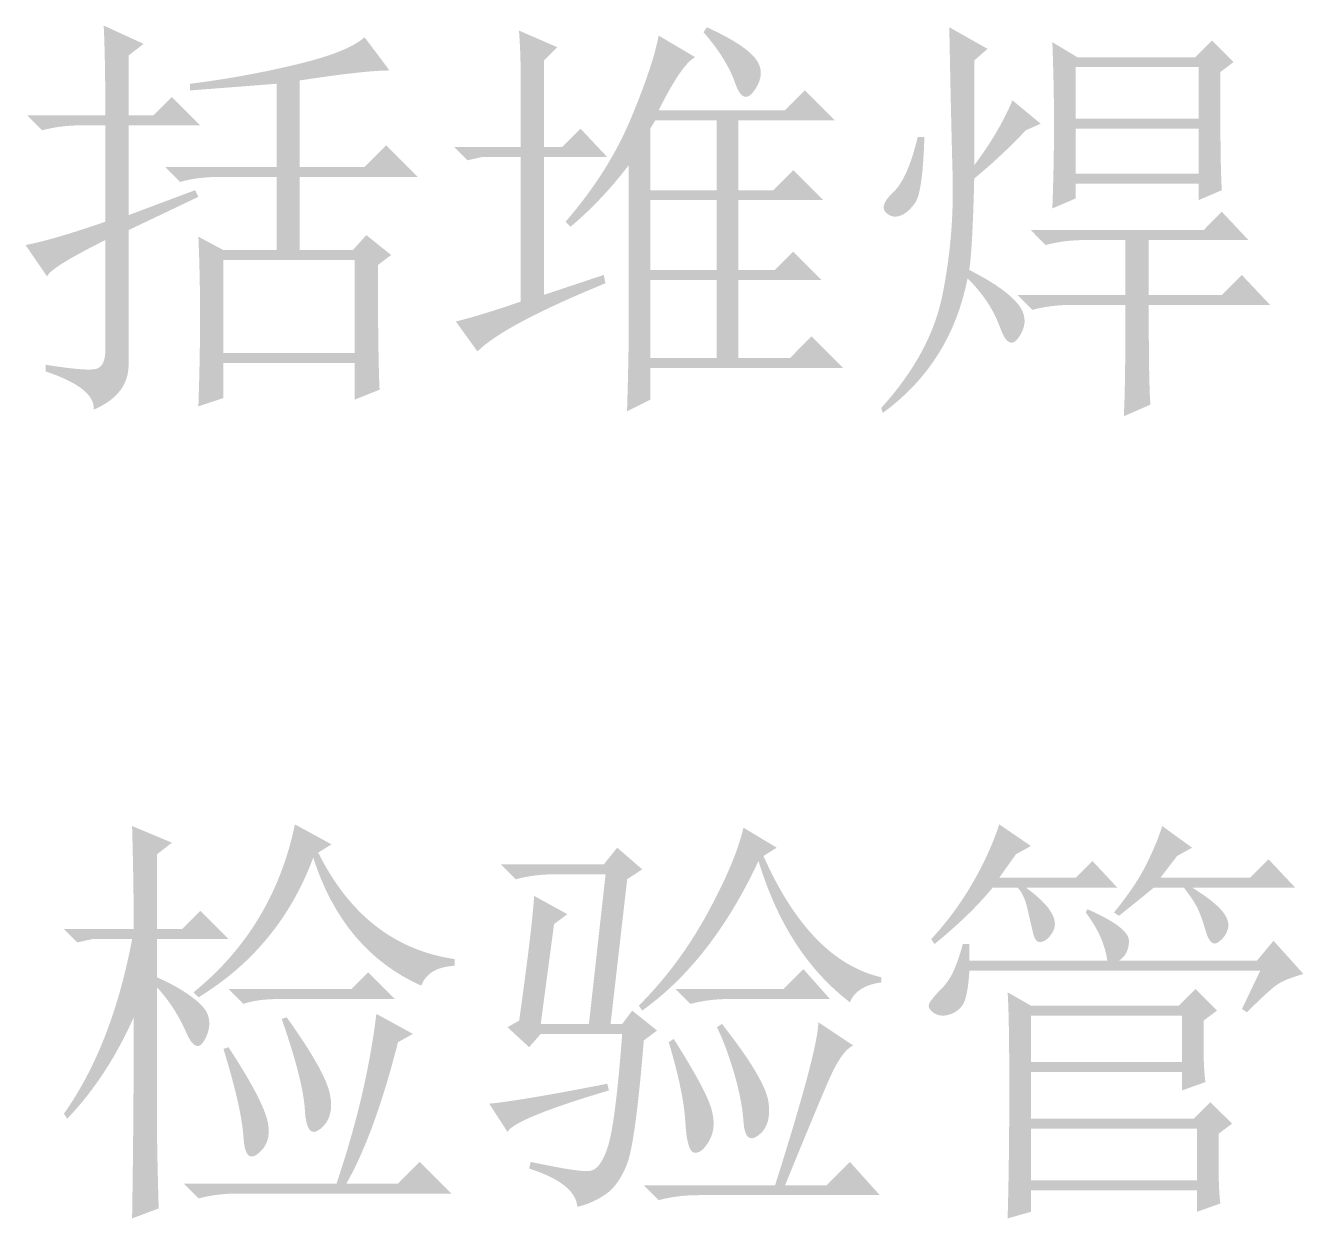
# Model space of a CAD drawing. Header units: millimetres. Extents: x 0 to 841, y 0 to 1189.
# Drawn here: x 509.46 to 533.4, y 178.67 to 201.01 of the extents above; entities that cross this region are included whole.
import ezdxf

# ---------------------------------------------------------------- set-up
doc = ezdxf.new("R2010")
doc.units = ezdxf.units.MM
doc.layers.add('C00-00-00', color=7, linetype='Continuous')

msp = doc.modelspace()

# ---------------------------------------------------------------- hatches: boundary and pattern name
at = {"layer": 'C00-00-00'}
h = msp.add_hatch(color=256, dxfattribs=at)
edge = h.paths.add_edge_path(flags=0)
edge.add_spline(control_points=[(516.057528, 196.528924), (516.057528, 195.428147), (516.068001, 194.64928), (516.088948, 194.192873), (516.088948, 194.192873), (515.621517, 194.006011), (515.621517, 194.006011), (515.621517, 194.006011), (515.621517, 194.691172), (515.621517, 194.691172), (515.621517, 194.691172), (513.161443, 194.691172), (513.161443, 194.691172), (513.161443, 194.691172), (513.161443, 194.036879), (513.161443, 194.036879), (513.161443, 194.036879), (512.694013, 193.881437), (512.694013, 193.881437), (512.714959, 194.50431), (512.725432, 195.064896), (512.725432, 195.563195), (512.725432, 196.061493), (512.714959, 196.559792), (512.694013, 197.05809), (512.694013, 197.05809), (513.161443, 196.808941), (513.161443, 196.808941), (513.161443, 196.808941), (514.15804, 196.808941), (514.15804, 196.808941), (514.15804, 196.808941), (514.15804, 198.179262), (514.15804, 198.179262), (514.15804, 198.179262), (513.099156, 198.179262), (513.099156, 198.179262), (512.82906, 198.179262), (512.579911, 198.147843), (512.351708, 198.086107), (512.351708, 198.086107), (512.071139, 198.366124), (512.071139, 198.366124), (512.071139, 198.366124), (514.15804, 198.366124), (514.15804, 198.366124), (514.15804, 198.366124), (514.15804, 199.923307), (514.15804, 199.923307), (513.617849, 199.881415), (513.07821, 199.840074), (512.53857, 199.798733), (512.53857, 199.798733), (512.53857, 199.923307), (512.53857, 199.923307), (513.202784, 200.00599), (513.862038, 200.125603), (514.515779, 200.281597), (515.16952, 200.43704), (515.600571, 200.608468), (515.808379, 200.79533), (515.808379, 200.79533), (516.275809, 200.172457), (516.275809, 200.172457), (515.963822, 200.172457), (515.403236, 200.110169), (514.594052, 199.985595), (514.594052, 199.985595), (514.594052, 198.366124), (514.594052, 198.366124), (514.594052, 198.366124), (515.808379, 198.366124), (515.808379, 198.366124), (515.808379, 198.366124), (516.213522, 198.771267), (516.213522, 198.771267), (516.213522, 198.771267), (516.804976, 198.179262), (516.804976, 198.179262), (516.804976, 198.179262), (514.594052, 198.179262), (514.594052, 198.179262), (514.594052, 198.179262), (514.594052, 196.808941), (514.594052, 196.808941), (514.594052, 196.808941), (515.590649, 196.808941), (515.590649, 196.808941), (515.590649, 196.808941), (515.839798, 197.08951), (515.839798, 197.08951), (515.839798, 197.08951), (516.306678, 196.715786), (516.306678, 196.715786), (516.306678, 196.715786), (516.057528, 196.528924), (516.057528, 196.528924)], knot_values=[0, 0, 0, 0, 1, 1, 1, 2, 2, 2, 3, 3, 3, 4, 4, 4, 5, 5, 5, 6, 6, 6, 7, 7, 7, 8, 8, 8, 9, 9, 9, 10, 10, 10, 11, 11, 11, 12, 12, 12, 13, 13, 13, 14, 14, 14, 15, 15, 15, 16, 16, 16, 17, 17, 17, 18, 18, 18, 19, 19, 19, 20, 20, 20, 21, 21, 21, 22, 22, 22, 23, 23, 23, 24, 24, 24, 25, 25, 25, 26, 26, 26, 27, 27, 27, 28, 28, 28, 29, 29, 29, 30, 30, 30, 31, 31, 31, 32, 32, 32, 32], degree=3, periodic=1)
edge = h.paths.add_edge_path(flags=0)
edge.add_spline(control_points=[(513.161443, 196.622079), (513.161443, 196.622079), (513.161443, 194.878034), (513.161443, 194.878034), (513.161443, 194.878034), (515.621517, 194.878034), (515.621517, 194.878034), (515.621517, 194.878034), (515.621517, 196.622079), (515.621517, 196.622079), (515.621517, 196.622079), (513.161443, 196.622079), (513.161443, 196.622079)], knot_values=[0, 0, 0, 0, 1, 1, 1, 2, 2, 2, 3, 3, 3, 4, 4, 4, 4], degree=3, periodic=1)
edge = h.paths.add_edge_path(flags=0)
edge.add_spline(control_points=[(511.385979, 197.463234), (511.385979, 197.463234), (512.631725, 197.930113), (512.631725, 197.930113), (512.631725, 197.930113), (512.694013, 197.805538), (512.694013, 197.805538), (512.694013, 197.805538), (511.385979, 197.182665), (511.385979, 197.182665), (511.385979, 197.182665), (511.385979, 194.660304), (511.385979, 194.660304), (511.385979, 194.28658), (511.167697, 194.006011), (510.732237, 193.819149), (510.752632, 194.089245), (510.451669, 194.327921), (509.828796, 194.535729), (509.828796, 194.535729), (509.828796, 194.660304), (509.828796, 194.660304), (510.34804, 194.57707), (510.664438, 194.551163), (510.77854, 194.582031), (510.892641, 194.612899), (510.949967, 194.732513), (510.949967, 194.940321), (510.949967, 194.940321), (510.949967, 196.995803), (510.949967, 196.995803), (510.243861, 196.643025), (509.88061, 196.414271), (509.860215, 196.310642), (509.860215, 196.310642), (509.455072, 196.902648), (509.455072, 196.902648), (509.786903, 196.964384), (510.285202, 197.109905), (510.949967, 197.338659), (510.949967, 197.338659), (510.949967, 199.144991), (510.949967, 199.144991), (510.949967, 199.144991), (510.513956, 199.144991), (510.513956, 199.144991), (510.243861, 199.144991), (509.994711, 199.113572), (509.766508, 199.051285), (509.766508, 199.051285), (509.486491, 199.331853), (509.486491, 199.331853), (509.486491, 199.331853), (510.949967, 199.331853), (510.949967, 199.331853), (510.949967, 200.058355), (510.939494, 200.618941), (510.919099, 201.013611), (510.919099, 201.013611), (511.666547, 200.670755), (511.666547, 200.670755), (511.666547, 200.670755), (511.385979, 200.453025), (511.385979, 200.453025), (511.385979, 200.453025), (511.385979, 199.331853), (511.385979, 199.331853), (511.385979, 199.331853), (511.853409, 199.331853), (511.853409, 199.331853), (511.853409, 199.331853), (512.195714, 199.674158), (512.195714, 199.674158), (512.195714, 199.674158), (512.725432, 199.144991), (512.725432, 199.144991), (512.725432, 199.144991), (511.385979, 199.144991), (511.385979, 199.144991), (511.385979, 199.144991), (511.385979, 197.463234), (511.385979, 197.463234)], knot_values=[0, 0, 0, 0, 1, 1, 1, 2, 2, 2, 3, 3, 3, 4, 4, 4, 5, 5, 5, 6, 6, 6, 7, 7, 7, 8, 8, 8, 9, 9, 9, 10, 10, 10, 11, 11, 11, 12, 12, 12, 13, 13, 13, 14, 14, 14, 15, 15, 15, 16, 16, 16, 17, 17, 17, 18, 18, 18, 19, 19, 19, 20, 20, 20, 21, 21, 21, 22, 22, 22, 23, 23, 23, 24, 24, 24, 25, 25, 25, 26, 26, 26, 27, 27, 27, 27], degree=3, periodic=1)
h = msp.add_hatch(color=256, dxfattribs=at)
edge = h.paths.add_edge_path(flags=0)
edge.add_spline(control_points=[(520.726432, 193.78773), (520.746827, 194.494388), (520.7573, 194.971741), (520.7573, 195.22089), (520.7573, 195.22089), (520.7573, 198.397544), (520.7573, 198.397544), (520.424917, 197.960981), (520.061666, 197.576784), (519.667547, 197.244952), (519.667547, 197.244952), (519.573841, 197.338659), (519.573841, 197.338659), (520.11348, 197.961532), (520.523585, 198.610313), (520.804153, 199.285), (521.084171, 199.959688), (521.255599, 200.47342), (521.317886, 200.826749), (521.317886, 200.826749), (522.003046, 200.421606), (522.003046, 200.421606), (521.836579, 200.338372), (521.608376, 200.00599), (521.317886, 199.425009), (521.317886, 199.425009), (523.684804, 199.425009), (523.684804, 199.425009), (523.684804, 199.425009), (524.058528, 199.798733), (524.058528, 199.798733), (524.058528, 199.798733), (524.619114, 199.238147), (524.619114, 199.238147), (524.619114, 199.238147), (522.812782, 199.238147), (522.812782, 199.238147), (522.812782, 199.238147), (522.812782, 197.930113), (522.812782, 197.930113), (522.812782, 197.930113), (523.467074, 197.930113), (523.467074, 197.930113), (523.467074, 197.930113), (523.840798, 198.303837), (523.840798, 198.303837), (523.840798, 198.303837), (524.401384, 197.743251), (524.401384, 197.743251), (524.401384, 197.743251), (522.812782, 197.743251), (522.812782, 197.743251), (522.812782, 197.743251), (522.812782, 196.435217), (522.812782, 196.435217), (522.812782, 196.435217), (523.497942, 196.435217), (523.497942, 196.435217), (523.497942, 196.435217), (523.840798, 196.778073), (523.840798, 196.778073), (523.840798, 196.778073), (524.369965, 196.248355), (524.369965, 196.248355), (524.369965, 196.248355), (522.812782, 196.248355), (522.812782, 196.248355), (522.812782, 196.248355), (522.812782, 194.784879), (522.812782, 194.784879), (522.812782, 194.784879), (523.778511, 194.784879), (523.778511, 194.784879), (523.778511, 194.784879), (524.183103, 195.189471), (524.183103, 195.189471), (524.183103, 195.189471), (524.775108, 194.598017), (524.775108, 194.598017), (524.775108, 194.598017), (521.162443, 194.598017), (521.162443, 194.598017), (521.162443, 194.598017), (521.162443, 194.006011), (521.162443, 194.006011), (521.162443, 194.006011), (520.726432, 193.78773), (520.726432, 193.78773)], knot_values=[0, 0, 0, 0, 1, 1, 1, 2, 2, 2, 3, 3, 3, 4, 4, 4, 5, 5, 5, 6, 6, 6, 7, 7, 7, 8, 8, 8, 9, 9, 9, 10, 10, 10, 11, 11, 11, 12, 12, 12, 13, 13, 13, 14, 14, 14, 15, 15, 15, 16, 16, 16, 17, 17, 17, 18, 18, 18, 19, 19, 19, 20, 20, 20, 21, 21, 21, 22, 22, 22, 23, 23, 23, 24, 24, 24, 25, 25, 25, 26, 26, 26, 27, 27, 27, 28, 28, 28, 29, 29, 29, 29], degree=3, periodic=1)
edge = h.paths.add_edge_path(flags=0)
edge.add_spline(control_points=[(522.40819, 199.238147), (522.40819, 199.238147), (521.255599, 199.238147), (521.255599, 199.238147), (521.255599, 199.238147), (521.162443, 199.082704), (521.162443, 199.082704), (521.162443, 199.082704), (521.162443, 197.930113), (521.162443, 197.930113), (521.162443, 197.930113), (522.40819, 197.930113), (522.40819, 197.930113), (522.40819, 197.930113), (522.40819, 199.238147), (522.40819, 199.238147)], knot_values=[0, 0, 0, 0, 1, 1, 1, 2, 2, 2, 3, 3, 3, 4, 4, 4, 5, 5, 5, 5], degree=3, periodic=1)
edge = h.paths.add_edge_path(flags=0)
edge.add_spline(control_points=[(521.162443, 197.743251), (521.162443, 197.743251), (521.162443, 196.435217), (521.162443, 196.435217), (521.162443, 196.435217), (522.40819, 196.435217), (522.40819, 196.435217), (522.40819, 196.435217), (522.40819, 197.743251), (522.40819, 197.743251), (522.40819, 197.743251), (521.162443, 197.743251), (521.162443, 197.743251)], knot_values=[0, 0, 0, 0, 1, 1, 1, 2, 2, 2, 3, 3, 3, 4, 4, 4, 4], degree=3, periodic=1)
edge = h.paths.add_edge_path(flags=0)
edge.add_spline(control_points=[(521.162443, 196.248355), (521.162443, 196.248355), (521.162443, 194.784879), (521.162443, 194.784879), (521.162443, 194.784879), (522.40819, 194.784879), (522.40819, 194.784879), (522.40819, 194.784879), (522.40819, 196.248355), (522.40819, 196.248355), (522.40819, 196.248355), (521.162443, 196.248355), (521.162443, 196.248355)], knot_values=[0, 0, 0, 0, 1, 1, 1, 2, 2, 2, 3, 3, 3, 4, 4, 4, 4], degree=3, periodic=1)
edge = h.paths.add_edge_path(flags=0)
edge.add_spline(control_points=[(522.15904, 200.889037), (522.15904, 200.889037), (522.221328, 200.982192), (522.221328, 200.982192), (522.677734, 200.774384), (522.978697, 200.582561), (523.124218, 200.406172), (523.269739, 200.229783), (523.269739, 200.032448), (523.124218, 199.814167), (522.978697, 199.595886), (522.854123, 199.637778), (522.750494, 199.938741), (522.646866, 200.239705), (522.449531, 200.556654), (522.15904, 200.889037), (522.15904, 200.889037), (522.15904, 200.889037), (522.15904, 200.889037)], knot_values=[0, 0, 0, 0, 1, 1, 1, 2, 2, 2, 3, 3, 3, 4, 4, 4, 5, 5, 5, 6, 6, 6, 6], degree=3, periodic=1)
edge = h.paths.add_edge_path(flags=0)
edge.add_spline(control_points=[(519.169249, 195.968338), (519.169249, 195.968338), (520.290421, 196.342062), (520.290421, 196.342062), (520.290421, 196.342062), (520.321289, 196.186068), (520.321289, 196.186068), (519.054596, 195.666823), (518.255334, 195.241285), (517.923502, 194.909453), (517.923502, 194.909453), (517.518359, 195.470039), (517.518359, 195.470039), (517.850191, 195.552721), (518.255334, 195.677296), (518.733237, 195.843763), (518.733237, 195.843763), (518.733237, 198.552986), (518.733237, 198.552986), (518.733237, 198.552986), (518.016658, 198.552986), (518.016658, 198.552986), (518.016658, 198.552986), (517.73664, 198.490699), (517.73664, 198.490699), (517.73664, 198.490699), (517.487491, 198.739848), (517.487491, 198.739848), (517.487491, 198.739848), (518.733237, 198.739848), (518.733237, 198.739848), (518.733237, 198.739848), (518.733237, 200.079301), (518.733237, 200.079301), (518.733237, 200.348846), (518.722764, 200.628863), (518.701818, 200.919905), (518.701818, 200.919905), (519.418398, 200.608468), (519.418398, 200.608468), (519.418398, 200.608468), (519.169249, 200.359319), (519.169249, 200.359319), (519.169249, 200.359319), (519.169249, 198.739848), (519.169249, 198.739848), (519.169249, 198.739848), (519.511553, 198.739848), (519.511553, 198.739848), (519.511553, 198.739848), (519.854409, 199.082704), (519.854409, 199.082704), (519.854409, 199.082704), (520.352708, 198.552986), (520.352708, 198.552986), (520.352708, 198.552986), (519.169249, 198.552986), (519.169249, 198.552986), (519.169249, 198.552986), (519.169249, 195.968338), (519.169249, 195.968338)], knot_values=[0, 0, 0, 0, 1, 1, 1, 2, 2, 2, 3, 3, 3, 4, 4, 4, 5, 5, 5, 6, 6, 6, 7, 7, 7, 8, 8, 8, 9, 9, 9, 10, 10, 10, 11, 11, 11, 12, 12, 12, 13, 13, 13, 14, 14, 14, 15, 15, 15, 16, 16, 16, 17, 17, 17, 18, 18, 18, 19, 19, 19, 20, 20, 20, 20], degree=3, periodic=1)
h = msp.add_hatch(color=256, dxfattribs=at)
edge = h.paths.add_edge_path(flags=0)
edge.add_spline(control_points=[(528.696013, 197.587808), (528.716959, 198.147843), (528.727432, 198.672049), (528.727432, 199.160425), (528.727432, 199.648251), (528.716959, 200.161984), (528.696013, 200.702175), (528.696013, 200.702175), (529.163443, 200.421606), (529.163443, 200.421606), (529.163443, 200.421606), (531.374368, 200.421606), (531.374368, 200.421606), (531.374368, 200.421606), (531.685804, 200.733043), (531.685804, 200.733043), (531.685804, 200.733043), (532.090948, 200.328451), (532.090948, 200.328451), (532.090948, 200.328451), (531.841798, 200.141589), (531.841798, 200.141589), (531.841798, 198.916237), (531.85172, 198.179262), (531.872666, 197.930113), (531.872666, 197.930113), (531.436655, 197.743251), (531.436655, 197.743251), (531.436655, 197.743251), (531.436655, 198.054688), (531.436655, 198.054688), (531.436655, 198.054688), (529.132024, 198.054688), (529.132024, 198.054688), (529.132024, 198.054688), (529.132024, 197.77467), (529.132024, 197.77467), (529.132024, 197.77467), (528.696013, 197.587808), (528.696013, 197.587808)], knot_values=[0, 0, 0, 0, 1, 1, 1, 2, 2, 2, 3, 3, 3, 4, 4, 4, 5, 5, 5, 6, 6, 6, 7, 7, 7, 8, 8, 8, 9, 9, 9, 10, 10, 10, 11, 11, 11, 12, 12, 12, 13, 13, 13, 13], degree=3, periodic=1)
edge = h.paths.add_edge_path(flags=0)
edge.add_spline(control_points=[(529.132024, 200.234744), (529.132024, 200.234744), (529.132024, 199.269566), (529.132024, 199.269566), (529.132024, 199.269566), (531.436655, 199.269566), (531.436655, 199.269566), (531.436655, 199.269566), (531.436655, 200.234744), (531.436655, 200.234744), (531.436655, 200.234744), (529.132024, 200.234744), (529.132024, 200.234744)], knot_values=[0, 0, 0, 0, 1, 1, 1, 2, 2, 2, 3, 3, 3, 4, 4, 4, 4], degree=3, periodic=1)
edge = h.paths.add_edge_path(flags=0)
edge.add_spline(control_points=[(531.436655, 199.082704), (531.436655, 199.082704), (529.132024, 199.082704), (529.132024, 199.082704), (529.132024, 199.082704), (529.132024, 198.24155), (529.132024, 198.24155), (529.132024, 198.24155), (531.436655, 198.24155), (531.436655, 198.24155), (531.436655, 198.24155), (531.436655, 199.082704), (531.436655, 199.082704)], knot_values=[0, 0, 0, 0, 1, 1, 1, 2, 2, 2, 3, 3, 3, 4, 4, 4, 4], degree=3, periodic=1)
edge = h.paths.add_edge_path(flags=0)
edge.add_spline(control_points=[(530.502345, 195.781476), (530.502345, 194.784327), (530.512818, 194.161454), (530.533764, 193.912305), (530.533764, 193.912305), (530.035466, 193.694575), (530.035466, 193.694575), (530.055861, 194.068299), (530.066334, 194.763932), (530.066334, 195.781476), (530.066334, 195.781476), (529.069737, 195.781476), (529.069737, 195.781476), (528.799641, 195.781476), (528.550492, 195.750057), (528.322289, 195.687769), (528.322289, 195.687769), (528.042271, 195.968338), (528.042271, 195.968338), (528.042271, 195.968338), (530.066334, 195.968338), (530.066334, 195.968338), (530.066334, 195.968338), (530.066334, 196.995803), (530.066334, 196.995803), (530.066334, 196.995803), (529.318886, 196.995803), (529.318886, 196.995803), (529.04879, 196.995803), (528.799641, 196.964384), (528.571438, 196.902648), (528.571438, 196.902648), (528.291421, 197.182665), (528.291421, 197.182665), (528.291421, 197.182665), (531.530362, 197.182665), (531.530362, 197.182665), (531.530362, 197.182665), (531.872666, 197.525521), (531.872666, 197.525521), (531.872666, 197.525521), (532.370965, 196.995803), (532.370965, 196.995803), (532.370965, 196.995803), (530.502345, 196.995803), (530.502345, 196.995803), (530.502345, 196.995803), (530.502345, 195.968338), (530.502345, 195.968338), (530.502345, 195.968338), (531.872666, 195.968338), (531.872666, 195.968338), (531.872666, 195.968338), (532.24639, 196.342062), (532.24639, 196.342062), (532.24639, 196.342062), (532.776108, 195.781476), (532.776108, 195.781476), (532.776108, 195.781476), (530.502345, 195.781476), (530.502345, 195.781476)], knot_values=[0, 0, 0, 0, 1, 1, 1, 2, 2, 2, 3, 3, 3, 4, 4, 4, 5, 5, 5, 6, 6, 6, 7, 7, 7, 8, 8, 8, 9, 9, 9, 10, 10, 10, 11, 11, 11, 12, 12, 12, 13, 13, 13, 14, 14, 14, 15, 15, 15, 16, 16, 16, 17, 17, 17, 18, 18, 18, 19, 19, 19, 20, 20, 20, 20], degree=3, periodic=1)
edge = h.paths.add_edge_path(flags=0)
edge.add_spline(control_points=[(526.765105, 200.982192), (526.765105, 200.982192), (527.481685, 200.5776), (527.481685, 200.5776), (527.481685, 200.5776), (527.232536, 200.359319), (527.232536, 200.359319), (527.232536, 200.359319), (527.232536, 198.397544), (527.232536, 198.397544), (527.543421, 198.812609), (527.782098, 199.217201), (527.948565, 199.611871), (527.948565, 199.611871), (528.478283, 199.175859), (528.478283, 199.175859), (528.478283, 199.175859), (528.197714, 199.051285), (528.197714, 199.051285), (527.906672, 198.739848), (527.585314, 198.438885), (527.232536, 198.148394), (527.21159, 197.276372), (527.180171, 196.705313), (527.138829, 196.435217), (527.553895, 196.227409), (527.849897, 196.025113), (528.026286, 195.827778), (528.202675, 195.630443), (528.223621, 195.423186), (528.088573, 195.204905), (527.953526, 194.986623), (527.828951, 195.038989), (527.714849, 195.360899), (527.600748, 195.682808), (527.398452, 195.988733), (527.107961, 196.279774), (526.900153, 195.220339), (526.370435, 194.379735), (525.519359, 193.756862), (525.519359, 193.756862), (525.488491, 193.850017), (525.488491, 193.850017), (526.111364, 194.535178), (526.49501, 195.246246), (526.640531, 195.983772), (526.786052, 196.720747), (526.848339, 197.463234), (526.827393, 198.210682), (526.806447, 198.958129), (526.786052, 199.881966), (526.765105, 200.982192), (526.765105, 200.982192), (526.765105, 200.982192), (526.765105, 200.982192)], knot_values=[0, 0, 0, 0, 1, 1, 1, 2, 2, 2, 3, 3, 3, 4, 4, 4, 5, 5, 5, 6, 6, 6, 7, 7, 7, 8, 8, 8, 9, 9, 9, 10, 10, 10, 11, 11, 11, 12, 12, 12, 13, 13, 13, 14, 14, 14, 15, 15, 15, 16, 16, 16, 17, 17, 17, 18, 18, 18, 18], degree=3, periodic=1)
edge = h.paths.add_edge_path(flags=0)
edge.add_spline(control_points=[(526.298226, 198.92671), (526.27728, 198.24155), (526.219954, 197.831445), (526.126798, 197.696398), (526.033092, 197.56135), (525.934424, 197.478116), (525.830796, 197.447248), (525.727167, 197.41638), (525.638973, 197.442287), (525.566212, 197.525521), (525.493452, 197.608203), (525.545266, 197.732778), (525.721655, 197.899245), (525.898044, 198.065161), (526.049077, 198.407465), (526.173651, 198.92671), (526.173651, 198.92671), (526.298226, 198.92671), (526.298226, 198.92671)], knot_values=[0, 0, 0, 0, 1, 1, 1, 2, 2, 2, 3, 3, 3, 4, 4, 4, 5, 5, 5, 6, 6, 6, 6], degree=3, periodic=1)
h = msp.add_hatch(color=256, dxfattribs=at)
edge = h.paths.add_edge_path(flags=0)
edge.add_spline(control_points=[(514.50339, 186.050021), (514.50339, 186.050021), (515.188551, 185.676297), (515.188551, 185.676297), (515.188551, 185.676297), (514.939402, 185.520303), (514.939402, 185.520303), (515.520382, 184.357238), (516.37201, 183.693024), (517.493182, 183.527108), (517.493182, 183.527108), (517.493182, 183.402534), (517.493182, 183.402534), (517.160799, 183.381587), (516.952991, 183.257013), (516.870309, 183.02881), (515.894106, 183.464821), (515.219419, 184.264083), (514.845695, 185.427147), (514.430079, 184.305975), (513.71405, 183.433953), (512.697058, 182.81108), (512.697058, 182.81108), (512.603351, 182.904235), (512.603351, 182.904235), (513.599948, 183.71397), (514.233295, 184.762382), (514.50339, 186.050021), (514.50339, 186.050021), (514.50339, 186.050021), (514.50339, 186.050021)], knot_values=[0, 0, 0, 0, 1, 1, 1, 2, 2, 2, 3, 3, 3, 4, 4, 4, 5, 5, 5, 6, 6, 6, 7, 7, 7, 8, 8, 8, 9, 9, 9, 10, 10, 10, 10], degree=3, periodic=1)
edge = h.paths.add_edge_path(flags=0)
edge.add_spline(control_points=[(513.257644, 182.966522), (513.257644, 182.966522), (515.562275, 182.966522), (515.562275, 182.966522), (515.562275, 182.966522), (515.873711, 183.277959), (515.873711, 183.277959), (515.873711, 183.277959), (516.37201, 182.77966), (516.37201, 182.77966), (516.37201, 182.77966), (514.254241, 182.77966), (514.254241, 182.77966), (513.942253, 182.77966), (513.703577, 182.748241), (513.537661, 182.686505), (513.537661, 182.686505), (513.257644, 182.966522), (513.257644, 182.966522)], knot_values=[0, 0, 0, 0, 1, 1, 1, 2, 2, 2, 3, 3, 3, 4, 4, 4, 5, 5, 5, 6, 6, 6, 6], degree=3, periodic=1)
edge = h.paths.add_edge_path(flags=0)
edge.add_spline(control_points=[(513.163937, 181.84535), (513.163937, 181.84535), (513.257644, 181.87677), (513.257644, 181.87677), (513.651763, 181.274291), (513.890439, 180.832768), (513.973672, 180.552751), (514.056355, 180.272733), (514.010053, 180.054452), (513.833664, 179.899009), (513.657275, 179.743015), (513.558607, 179.841683), (513.537661, 180.194461), (513.516715, 180.547238), (513.39214, 181.097902), (513.163937, 181.84535), (513.163937, 181.84535), (513.163937, 181.84535), (513.163937, 181.84535)], knot_values=[0, 0, 0, 0, 1, 1, 1, 2, 2, 2, 3, 3, 3, 4, 4, 4, 5, 5, 5, 6, 6, 6, 6], degree=3, periodic=1)
edge = h.paths.add_edge_path(flags=0)
edge.add_spline(control_points=[(514.254241, 182.405936), (514.254241, 182.405936), (514.347396, 182.437356), (514.347396, 182.437356), (514.824749, 181.77259), (515.094844, 181.295238), (515.157132, 181.004747), (515.219419, 180.713705), (515.162093, 180.495975), (514.985704, 180.350455), (514.809315, 180.204934), (514.710647, 180.319587), (514.689701, 180.69331), (514.668755, 181.067034), (514.523785, 181.637542), (514.254241, 182.405936), (514.254241, 182.405936), (514.254241, 182.405936), (514.254241, 182.405936)], knot_values=[0, 0, 0, 0, 1, 1, 1, 2, 2, 2, 3, 3, 3, 4, 4, 4, 5, 5, 5, 6, 6, 6, 6], degree=3, periodic=1)
edge = h.paths.add_edge_path(flags=0)
edge.add_spline(control_points=[(516.714315, 182.125919), (516.714315, 182.125919), (516.434297, 181.969925), (516.434297, 181.969925), (516.143256, 180.827807), (515.821346, 179.945311), (515.468568, 179.322438), (515.468568, 179.322438), (516.434297, 179.322438), (516.434297, 179.322438), (516.434297, 179.322438), (516.838889, 179.727581), (516.838889, 179.727581), (516.838889, 179.727581), (517.430895, 179.135576), (517.430895, 179.135576), (517.430895, 179.135576), (513.444506, 179.135576), (513.444506, 179.135576), (513.17441, 179.135576), (512.925261, 179.104708), (512.697058, 179.042421), (512.697058, 179.042421), (512.416489, 179.322438), (512.416489, 179.322438), (512.416489, 179.322438), (515.281706, 179.322438), (515.281706, 179.322438), (515.65543, 180.422664), (515.90458, 181.4821), (516.029154, 182.499643), (516.029154, 182.499643), (516.714315, 182.125919), (516.714315, 182.125919)], knot_values=[0, 0, 0, 0, 1, 1, 1, 2, 2, 2, 3, 3, 3, 4, 4, 4, 5, 5, 5, 6, 6, 6, 7, 7, 7, 8, 8, 8, 9, 9, 9, 10, 10, 10, 11, 11, 11, 11], degree=3, periodic=1)
edge = h.paths.add_edge_path(flags=0)
edge.add_spline(control_points=[(511.918191, 180.412742), (511.918191, 180.1217), (511.928664, 179.603007), (511.94961, 178.855559), (511.94961, 178.855559), (511.451311, 178.668697), (511.451311, 178.668697), (511.471706, 179.893497), (511.482179, 181.149717), (511.482179, 182.437356), (511.149797, 181.689908), (510.734731, 181.056561), (510.236433, 180.537317), (510.236433, 180.537317), (510.174146, 180.631023), (510.174146, 180.631023), (510.776073, 181.4821), (511.202162, 182.571852), (511.451311, 183.900832), (511.451311, 183.900832), (510.703863, 183.900832), (510.703863, 183.900832), (510.703863, 183.900832), (510.423295, 183.838545), (510.423295, 183.838545), (510.423295, 183.838545), (510.174146, 184.087694), (510.174146, 184.087694), (510.174146, 184.087694), (511.482179, 184.087694), (511.482179, 184.087694), (511.482179, 184.64828), (511.471706, 185.2921), (511.451311, 186.018601), (511.451311, 186.018601), (512.198759, 185.707165), (512.198759, 185.707165), (512.198759, 185.707165), (511.918191, 185.489435), (511.918191, 185.489435), (511.918191, 185.489435), (511.918191, 184.087694), (511.918191, 184.087694), (511.918191, 184.087694), (512.385621, 184.087694), (512.385621, 184.087694), (512.385621, 184.087694), (512.727926, 184.43055), (512.727926, 184.43055), (512.727926, 184.43055), (513.257644, 183.900832), (513.257644, 183.900832), (513.257644, 183.900832), (511.918191, 183.900832), (511.918191, 183.900832), (511.918191, 183.900832), (511.918191, 183.184804), (511.918191, 183.184804), (512.250022, 183.039283), (512.515157, 182.878328), (512.712492, 182.701939), (512.909827, 182.52555), (512.951168, 182.312781), (512.837067, 182.063632), (512.722414, 181.814482), (512.597839, 181.84535), (512.463343, 182.156787), (512.328295, 182.468224), (512.146394, 182.748792), (511.918191, 182.997942), (511.918191, 182.997942), (511.918191, 180.412742), (511.918191, 180.412742)], knot_values=[0, 0, 0, 0, 1, 1, 1, 2, 2, 2, 3, 3, 3, 4, 4, 4, 5, 5, 5, 6, 6, 6, 7, 7, 7, 8, 8, 8, 9, 9, 9, 10, 10, 10, 11, 11, 11, 12, 12, 12, 13, 13, 13, 14, 14, 14, 15, 15, 15, 16, 16, 16, 17, 17, 17, 18, 18, 18, 19, 19, 19, 20, 20, 20, 21, 21, 21, 22, 22, 22, 23, 23, 23, 24, 24, 24, 24], degree=3, periodic=1)
h = msp.add_hatch(color=256, dxfattribs=at)
edge = h.paths.add_edge_path(flags=0)
edge.add_spline(control_points=[(522.908982, 185.987733), (522.908982, 185.987733), (523.531856, 185.614009), (523.531856, 185.614009), (523.531856, 185.614009), (523.282706, 185.458015), (523.282706, 185.458015), (523.863687, 184.149981), (524.601213, 183.39206), (525.494182, 183.184804), (525.494182, 183.184804), (525.494182, 183.091097), (525.494182, 183.091097), (525.182194, 183.049205), (524.984859, 182.92463), (524.902177, 182.717373), (524.112836, 183.3193), (523.542329, 184.201796), (523.189551, 185.36486), (522.608019, 184.119113), (521.881517, 183.184804), (521.009494, 182.56193), (521.009494, 182.56193), (520.947207, 182.655086), (520.947207, 182.655086), (521.445506, 183.153384), (521.871044, 183.723892), (522.223822, 184.367712), (522.576599, 185.011531), (522.805354, 185.551171), (522.908982, 185.987733), (522.908982, 185.987733), (522.908982, 185.987733), (522.908982, 185.987733)], knot_values=[0, 0, 0, 0, 1, 1, 1, 2, 2, 2, 3, 3, 3, 4, 4, 4, 5, 5, 5, 6, 6, 6, 7, 7, 7, 8, 8, 8, 9, 9, 9, 10, 10, 10, 11, 11, 11, 11], degree=3, periodic=1)
edge = h.paths.add_edge_path(flags=0)
edge.add_spline(control_points=[(521.632368, 182.966522), (521.632368, 182.966522), (523.65643, 182.966522), (523.65643, 182.966522), (523.65643, 182.966522), (524.030154, 183.340246), (524.030154, 183.340246), (524.030154, 183.340246), (524.528453, 182.77966), (524.528453, 182.77966), (524.528453, 182.77966), (522.659833, 182.77966), (522.659833, 182.77966), (522.389738, 182.77966), (522.140588, 182.748241), (521.912385, 182.686505), (521.912385, 182.686505), (521.632368, 182.966522), (521.632368, 182.966522)], knot_values=[0, 0, 0, 0, 1, 1, 1, 2, 2, 2, 3, 3, 3, 4, 4, 4, 5, 5, 5, 6, 6, 6, 6], degree=3, periodic=1)
edge = h.paths.add_edge_path(flags=0)
edge.add_spline(control_points=[(521.507793, 181.969925), (521.507793, 181.969925), (521.600948, 182.032212), (521.600948, 182.032212), (521.995619, 181.409339), (522.228783, 180.978289), (522.301543, 180.739613), (522.374303, 180.500936), (522.36383, 180.29864), (522.270675, 180.132725), (522.176968, 179.966258), (522.083813, 179.888536), (521.990106, 179.899009), (521.8964, 179.908931), (521.839625, 180.101305), (521.818678, 180.475029), (521.797732, 180.848753), (521.694104, 181.347052), (521.507793, 181.969925), (521.507793, 181.969925), (521.507793, 181.969925), (521.507793, 181.969925)], knot_values=[0, 0, 0, 0, 1, 1, 1, 2, 2, 2, 3, 3, 3, 4, 4, 4, 5, 5, 5, 6, 6, 6, 7, 7, 7, 7], degree=3, periodic=1)
edge = h.paths.add_edge_path(flags=0)
edge.add_spline(control_points=[(522.410684, 182.250494), (522.410684, 182.250494), (522.50439, 182.312781), (522.50439, 182.312781), (523.04403, 181.627069), (523.334521, 181.139244), (523.376413, 180.848753), (523.417754, 180.557712), (523.355467, 180.350455), (523.189551, 180.22588), (523.023084, 180.101305), (522.929928, 180.183988), (522.908982, 180.475029), (522.888036, 180.76552), (522.825749, 181.081917), (522.72212, 181.424773), (522.618492, 181.767629), (522.514312, 182.042685), (522.410684, 182.250494), (522.410684, 182.250494), (522.410684, 182.250494), (522.410684, 182.250494)], knot_values=[0, 0, 0, 0, 1, 1, 1, 2, 2, 2, 3, 3, 3, 4, 4, 4, 5, 5, 5, 6, 6, 6, 7, 7, 7, 7], degree=3, periodic=1)
edge = h.paths.add_edge_path(flags=0)
edge.add_spline(control_points=[(524.310723, 182.343649), (524.310723, 182.343649), (524.964464, 181.907638), (524.964464, 181.907638), (524.818943, 181.84535), (524.663501, 181.622108), (524.497585, 181.237911), (524.331118, 180.853714), (524.061573, 180.204934), (523.687849, 179.29157), (523.687849, 179.29157), (524.466165, 179.29157), (524.466165, 179.29157), (524.466165, 179.29157), (524.902177, 179.727581), (524.902177, 179.727581), (524.902177, 179.727581), (525.462763, 179.104708), (525.462763, 179.104708), (525.462763, 179.104708), (522.068379, 179.104708), (522.068379, 179.104708), (521.798284, 179.104708), (521.549134, 179.07384), (521.320931, 179.011001), (521.320931, 179.011001), (521.040363, 179.29157), (521.040363, 179.29157), (521.040363, 179.29157), (523.500988, 179.29157), (523.500988, 179.29157), (524.040627, 180.993723), (524.310723, 182.011266), (524.310723, 182.343649), (524.310723, 182.343649), (524.310723, 182.343649), (524.310723, 182.343649)], knot_values=[0, 0, 0, 0, 1, 1, 1, 2, 2, 2, 3, 3, 3, 4, 4, 4, 5, 5, 5, 6, 6, 6, 7, 7, 7, 8, 8, 8, 9, 9, 9, 10, 10, 10, 11, 11, 11, 12, 12, 12, 12], degree=3, periodic=1)
edge = h.paths.add_edge_path(flags=0)
edge.add_spline(control_points=[(518.362007, 185.302573), (518.362007, 185.302573), (520.292915, 185.302573), (520.292915, 185.302573), (520.292915, 185.302573), (520.542064, 185.614009), (520.542064, 185.614009), (520.542064, 185.614009), (521.009494, 185.208866), (521.009494, 185.208866), (521.009494, 185.208866), (520.728926, 185.022004), (520.728926, 185.022004), (520.728926, 185.022004), (520.417489, 182.312781), (520.417489, 182.312781), (520.417489, 182.312781), (520.635771, 182.312781), (520.635771, 182.312781), (520.635771, 182.312781), (520.822632, 182.56193), (520.822632, 182.56193), (520.822632, 182.56193), (521.289512, 182.188206), (521.289512, 182.188206), (521.289512, 182.188206), (521.040363, 182.001344), (521.040363, 182.001344), (520.936734, 180.734652), (520.832554, 179.966258), (520.728926, 179.696162), (520.625297, 179.426618), (520.49025, 179.234795), (520.324334, 179.120142), (520.157867, 179.006041), (519.981478, 178.928319), (519.794616, 178.886427), (519.77367, 179.177468), (519.472706, 179.416145), (518.891725, 179.603007), (518.891725, 179.603007), (518.922593, 179.727581), (518.922593, 179.727581), (519.503574, 179.603007), (519.866825, 179.54568), (520.012346, 179.556153), (520.157867, 179.566626), (520.276929, 179.72262), (520.370636, 180.023584), (520.464343, 180.324547), (520.552537, 181.025142), (520.635771, 182.125919), (520.635771, 182.125919), (519.109455, 182.125919), (519.109455, 182.125919), (519.109455, 182.125919), (518.891725, 181.87677), (518.891725, 181.87677), (518.891725, 181.87677), (518.486582, 182.250494), (518.486582, 182.250494), (518.486582, 182.250494), (518.704863, 182.375068), (518.704863, 182.375068), (518.870779, 183.557976), (518.963935, 184.336843), (518.984881, 184.710567), (518.984881, 184.710567), (519.607754, 184.368263), (519.607754, 184.368263), (519.607754, 184.368263), (519.358605, 184.181401), (519.358605, 184.181401), (519.358605, 184.181401), (519.109455, 182.312781), (519.109455, 182.312781), (519.109455, 182.312781), (520.012897, 182.312781), (520.012897, 182.312781), (520.012897, 182.312781), (520.324334, 185.115711), (520.324334, 185.115711), (520.324334, 185.115711), (519.390024, 185.115711), (519.390024, 185.115711), (519.119928, 185.115711), (518.870779, 185.084291), (518.642576, 185.022004), (518.642576, 185.022004), (518.362007, 185.302573), (518.362007, 185.302573)], knot_values=[0, 0, 0, 0, 1, 1, 1, 2, 2, 2, 3, 3, 3, 4, 4, 4, 5, 5, 5, 6, 6, 6, 7, 7, 7, 8, 8, 8, 9, 9, 9, 10, 10, 10, 11, 11, 11, 12, 12, 12, 13, 13, 13, 14, 14, 14, 15, 15, 15, 16, 16, 16, 17, 17, 17, 18, 18, 18, 19, 19, 19, 20, 20, 20, 21, 21, 21, 22, 22, 22, 23, 23, 23, 24, 24, 24, 25, 25, 25, 26, 26, 26, 27, 27, 27, 28, 28, 28, 29, 29, 29, 30, 30, 30, 30], degree=3, periodic=1)
edge = h.paths.add_edge_path(flags=0)
edge.add_spline(control_points=[(518.144277, 180.817885), (518.559343, 180.859226), (519.296317, 180.983801), (520.355202, 181.191609), (520.355202, 181.191609), (520.386621, 181.067034), (520.386621, 181.067034), (519.202611, 180.713705), (518.569264, 180.454083), (518.486582, 180.288167), (518.486582, 180.288167), (518.144277, 180.817885), (518.144277, 180.817885)], knot_values=[0, 0, 0, 0, 1, 1, 1, 2, 2, 2, 3, 3, 3, 4, 4, 4, 4], degree=3, periodic=1)
h = msp.add_hatch(color=256, dxfattribs=at)
edge = h.paths.add_edge_path(flags=0)
edge.add_spline(control_points=[(532.249435, 182.592798), (532.249435, 182.592798), (532.59174, 183.309378), (532.59174, 183.309378), (532.59174, 183.309378), (527.141875, 183.309378), (527.141875, 183.309378), (527.120928, 182.976995), (527.079036, 182.764226), (527.016749, 182.67052), (526.954461, 182.576813), (526.866267, 182.514526), (526.752165, 182.483658), (526.638064, 182.45279), (526.539396, 182.468224), (526.456714, 182.530511), (526.373481, 182.592798), (526.358047, 182.660047), (526.409861, 182.732807), (526.461675, 182.805567), (526.533884, 182.88825), (526.627591, 182.981956), (526.721297, 183.075663), (526.799019, 183.194725), (526.861306, 183.340246), (526.923593, 183.485767), (526.975408, 183.64121), (527.0173, 183.807677), (527.0173, 183.807677), (527.141875, 183.807677), (527.141875, 183.807677), (527.141875, 183.807677), (527.141875, 183.49624), (527.141875, 183.49624), (527.141875, 183.49624), (529.726523, 183.49624), (529.726523, 183.49624), (529.705577, 183.64121), (529.664236, 183.786179), (529.601948, 183.9317), (529.539661, 184.077221), (529.446506, 184.232664), (529.321931, 184.399131), (529.321931, 184.399131), (529.352799, 184.461418), (529.352799, 184.461418), (529.872044, 184.233215), (530.131666, 184.03588), (530.131666, 183.869964), (530.131666, 183.703497), (530.069379, 183.578922), (529.944804, 183.49624), (529.944804, 183.49624), (532.529453, 183.49624), (532.529453, 183.49624), (532.529453, 183.49624), (532.840889, 183.869964), (532.840889, 183.869964), (532.840889, 183.869964), (533.401475, 183.247091), (533.401475, 183.247091), (533.173272, 183.184252), (533.006805, 183.117004), (532.903177, 183.044244), (532.799548, 182.971483), (532.612686, 182.800606), (532.342591, 182.530511), (532.342591, 182.530511), (532.249435, 182.592798), (532.249435, 182.592798)], knot_values=[0, 0, 0, 0, 1, 1, 1, 2, 2, 2, 3, 3, 3, 4, 4, 4, 5, 5, 5, 6, 6, 6, 7, 7, 7, 8, 8, 8, 9, 9, 9, 10, 10, 10, 11, 11, 11, 12, 12, 12, 13, 13, 13, 14, 14, 14, 15, 15, 15, 16, 16, 16, 17, 17, 17, 18, 18, 18, 19, 19, 19, 20, 20, 20, 21, 21, 21, 22, 22, 22, 23, 23, 23, 23], degree=3, periodic=1)
edge = h.paths.add_edge_path(flags=0)
edge.add_spline(control_points=[(531.813424, 180.257299), (531.813424, 180.028545), (531.813424, 179.79483), (531.813424, 179.556153), (531.813424, 179.317477), (531.823346, 179.115181), (531.844292, 178.948714), (531.844292, 178.948714), (531.408281, 178.793271), (531.408281, 178.793271), (531.408281, 178.793271), (531.408281, 179.197863), (531.408281, 179.197863), (531.408281, 179.197863), (528.293915, 179.197863), (528.293915, 179.197863), (528.293915, 179.197863), (528.293915, 178.793271), (528.293915, 178.793271), (528.293915, 178.793271), (527.857903, 178.668697), (527.857903, 178.668697), (527.878849, 179.374804), (527.889323, 180.183988), (527.889323, 181.097902), (527.889323, 182.011266), (527.878849, 182.613193), (527.857903, 182.904235), (527.857903, 182.904235), (528.293915, 182.655086), (528.293915, 182.655086), (528.293915, 182.655086), (531.065976, 182.655086), (531.065976, 182.655086), (531.065976, 182.655086), (531.377413, 182.966522), (531.377413, 182.966522), (531.377413, 182.966522), (531.782005, 182.56193), (531.782005, 182.56193), (531.782005, 182.56193), (531.532856, 182.375068), (531.532856, 182.375068), (531.532856, 182.375068), (531.532856, 181.752195), (531.532856, 181.752195), (531.532856, 181.564782), (531.543329, 181.388393), (531.564275, 181.222477), (531.564275, 181.222477), (531.128264, 181.067034), (531.128264, 181.067034), (531.128264, 181.067034), (531.128264, 181.409339), (531.128264, 181.409339), (531.128264, 181.409339), (528.293915, 181.409339), (528.293915, 181.409339), (528.293915, 181.409339), (528.293915, 180.537317), (528.293915, 180.537317), (528.293915, 180.537317), (531.345994, 180.537317), (531.345994, 180.537317), (531.345994, 180.537317), (531.65743, 180.848753), (531.65743, 180.848753), (531.65743, 180.848753), (532.062573, 180.444161), (532.062573, 180.444161), (532.062573, 180.444161), (531.813424, 180.257299), (531.813424, 180.257299)], knot_values=[0, 0, 0, 0, 1, 1, 1, 2, 2, 2, 3, 3, 3, 4, 4, 4, 5, 5, 5, 6, 6, 6, 7, 7, 7, 8, 8, 8, 9, 9, 9, 10, 10, 10, 11, 11, 11, 12, 12, 12, 13, 13, 13, 14, 14, 14, 15, 15, 15, 16, 16, 16, 17, 17, 17, 18, 18, 18, 19, 19, 19, 20, 20, 20, 21, 21, 21, 22, 22, 22, 23, 23, 23, 24, 24, 24, 24], degree=3, periodic=1)
edge = h.paths.add_edge_path(flags=0)
edge.add_spline(control_points=[(528.293915, 182.468224), (528.293915, 182.468224), (528.293915, 181.596201), (528.293915, 181.596201), (528.293915, 181.596201), (531.128264, 181.596201), (531.128264, 181.596201), (531.128264, 181.596201), (531.128264, 182.468224), (531.128264, 182.468224), (531.128264, 182.468224), (528.293915, 182.468224), (528.293915, 182.468224)], knot_values=[0, 0, 0, 0, 1, 1, 1, 2, 2, 2, 3, 3, 3, 4, 4, 4, 4], degree=3, periodic=1)
edge = h.paths.add_edge_path(flags=0)
edge.add_spline(control_points=[(528.293915, 180.350455), (528.293915, 180.350455), (528.293915, 179.384725), (528.293915, 179.384725), (528.293915, 179.384725), (531.408281, 179.384725), (531.408281, 179.384725), (531.408281, 179.384725), (531.408281, 180.350455), (531.408281, 180.350455), (531.408281, 180.350455), (528.293915, 180.350455), (528.293915, 180.350455)], knot_values=[0, 0, 0, 0, 1, 1, 1, 2, 2, 2, 3, 3, 3, 4, 4, 4, 4], degree=3, periodic=1)
edge = h.paths.add_edge_path(flags=0)
edge.add_spline(control_points=[(527.702461, 186.050021), (527.702461, 186.050021), (528.293915, 185.644877), (528.293915, 185.644877), (528.293915, 185.644877), (528.013897, 185.489435), (528.013897, 185.489435), (528.013897, 185.489435), (527.702461, 185.053423), (527.702461, 185.053423), (527.702461, 185.053423), (529.135069, 185.053423), (529.135069, 185.053423), (529.135069, 185.053423), (529.446506, 185.36486), (529.446506, 185.36486), (529.446506, 185.36486), (529.913385, 184.866561), (529.913385, 184.866561), (529.913385, 184.866561), (528.200759, 184.866561), (528.200759, 184.866561), (528.428962, 184.700094), (528.584405, 184.549613), (528.667639, 184.414565), (528.750321, 184.279517), (528.766306, 184.159903), (528.714492, 184.056275), (528.662678, 183.952646), (528.594878, 183.884847), (528.512196, 183.853979), (528.428962, 183.823111), (528.371636, 183.869964), (528.340768, 183.994539), (528.309349, 184.119113), (528.272968, 184.274556), (528.231627, 184.461418), (528.189735, 184.64828), (528.127448, 184.783328), (528.044765, 184.866561), (528.044765, 184.866561), (527.577886, 184.866561), (527.577886, 184.866561), (527.30779, 184.534179), (526.943988, 184.181401), (526.487582, 183.807677), (526.487582, 183.807677), (526.425295, 183.900832), (526.425295, 183.900832), (526.715785, 184.212269), (526.969896, 184.555125), (527.188177, 184.928849), (527.406458, 185.302573), (527.577886, 185.676297), (527.702461, 186.050021), (527.702461, 186.050021), (527.702461, 186.050021), (527.702461, 186.050021)], knot_values=[0, 0, 0, 0, 1, 1, 1, 2, 2, 2, 3, 3, 3, 4, 4, 4, 5, 5, 5, 6, 6, 6, 7, 7, 7, 8, 8, 8, 9, 9, 9, 10, 10, 10, 11, 11, 11, 12, 12, 12, 13, 13, 13, 14, 14, 14, 15, 15, 15, 16, 16, 16, 17, 17, 17, 18, 18, 18, 19, 19, 19, 19], degree=3, periodic=1)
edge = h.paths.add_edge_path(flags=0)
edge.add_spline(control_points=[(530.75454, 186.018601), (530.75454, 186.018601), (531.315126, 185.614009), (531.315126, 185.614009), (531.315126, 185.614009), (531.034557, 185.458015), (531.034557, 185.458015), (531.034557, 185.458015), (530.72312, 185.053423), (530.72312, 185.053423), (530.72312, 185.053423), (532.404878, 185.053423), (532.404878, 185.053423), (532.404878, 185.053423), (532.747734, 185.395728), (532.747734, 185.395728), (532.747734, 185.395728), (533.246033, 184.866561), (533.246033, 184.866561), (533.246033, 184.866561), (531.315126, 184.866561), (531.315126, 184.866561), (531.58467, 184.700094), (531.771532, 184.555125), (531.87516, 184.43055), (531.978789, 184.305975), (532.015169, 184.191323), (531.984301, 184.087694), (531.953433, 183.984066), (531.891146, 183.900832), (531.797439, 183.838545), (531.703732, 183.776258), (531.626011, 183.853979), (531.563724, 184.07226), (531.501436, 184.28999), (531.439149, 184.450945), (531.376862, 184.554573), (531.314574, 184.658202), (531.241814, 184.762382), (531.159132, 184.866561), (531.159132, 184.866561), (530.598546, 184.866561), (530.598546, 184.866561), (530.370343, 184.679148), (530.152061, 184.502759), (529.944804, 184.336843), (529.944804, 184.336843), (529.851098, 184.399131), (529.851098, 184.399131), (530.121193, 184.730962), (530.323489, 185.031926), (530.458537, 185.302021), (530.593034, 185.572117), (530.691701, 185.810793), (530.75454, 186.018601), (530.75454, 186.018601), (530.75454, 186.018601), (530.75454, 186.018601)], knot_values=[0, 0, 0, 0, 1, 1, 1, 2, 2, 2, 3, 3, 3, 4, 4, 4, 5, 5, 5, 6, 6, 6, 7, 7, 7, 8, 8, 8, 9, 9, 9, 10, 10, 10, 11, 11, 11, 12, 12, 12, 13, 13, 13, 14, 14, 14, 15, 15, 15, 16, 16, 16, 17, 17, 17, 18, 18, 18, 19, 19, 19, 19], degree=3, periodic=1)

doc.saveas('drawing.dxf')
